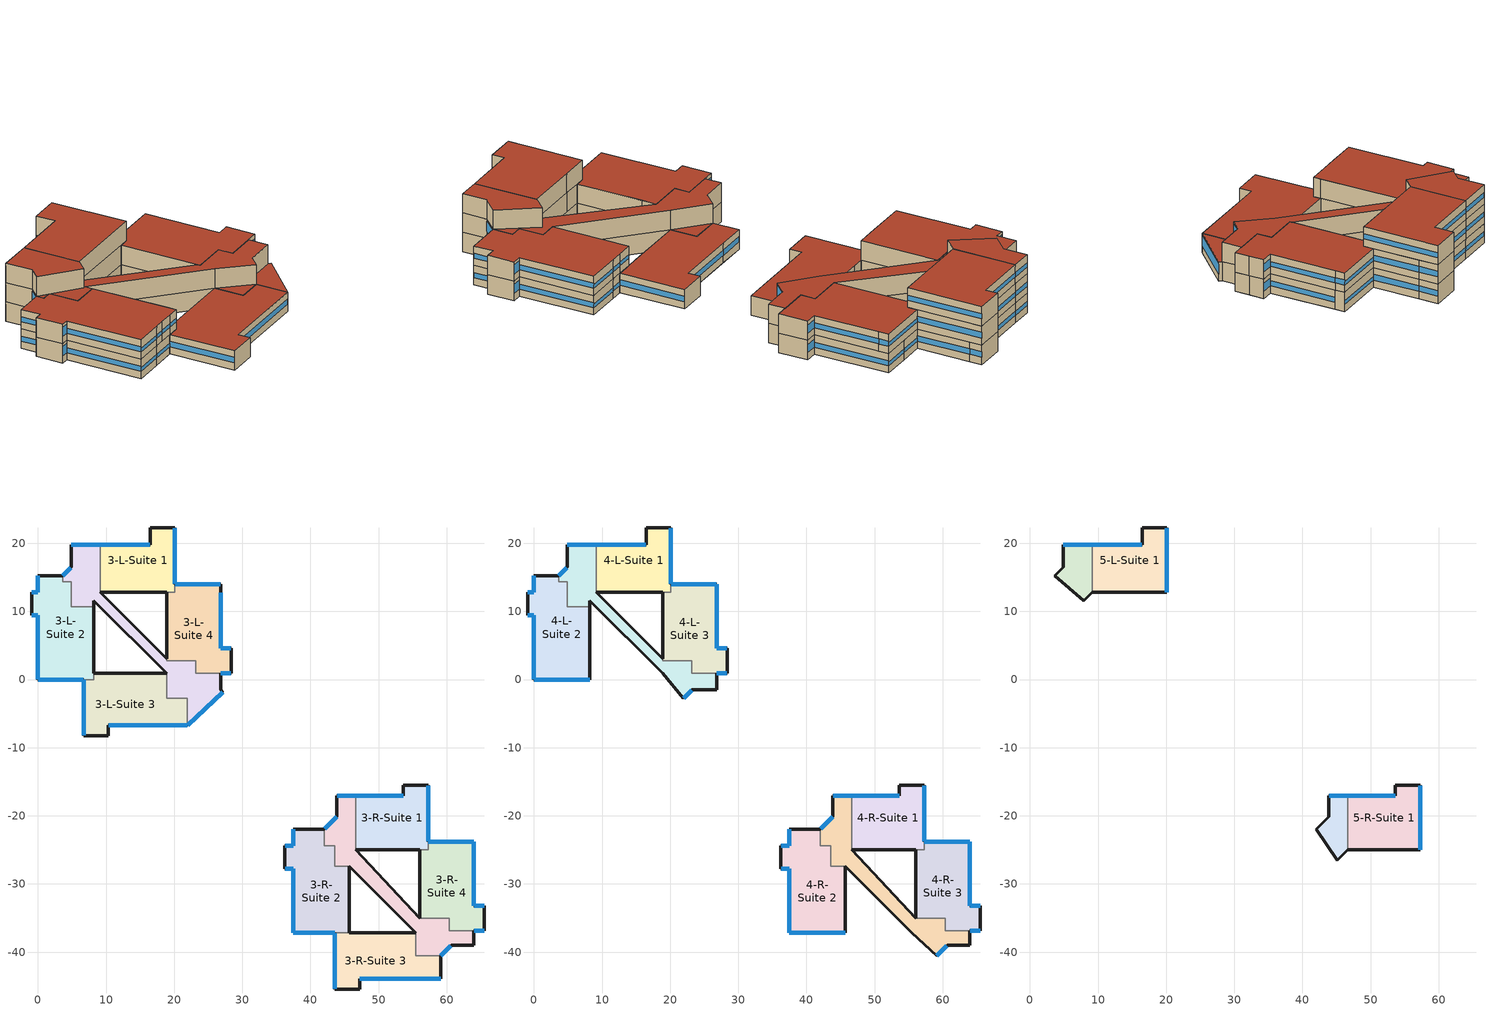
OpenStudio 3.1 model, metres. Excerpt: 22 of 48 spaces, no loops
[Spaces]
3-R-Suite 1
 floor to 2-R-Suite 1: 46.63,-24.99 46.63,-17.07 53.64,-17.07 53.64,-15.54 57.3,-15.54 57.3,-24.99 z7.32
 wall outside: 46.63,-24.99 56.08,-24.99 / 57.3,-23.77 57.3,-17.07 57.3,-15.54 53.64,-15.54 53.64,-17.07 46.63,-17.07 z7.32:9.75
 wall to 3-R-Suite 4: 56.08,-24.99 57.3,-24.99 57.3,-23.77 z7.32:9.75
 wall to 3-R-Entrance: 46.63,-17.07 46.63,-24.99 z7.32:9.75
 window: 53.62,-17.07 46.66,-17.07 z8.23:8.75; 57.3,-17.04 57.3,-15.57 z8.23:8.96; 57.3,-23.75 57.3,-17.09 z8.23:8.94
3-R-Entrance
 floor to 2-R-Entrance: 55.47,-40.54 55.47,-37.19 45.72,-27.43 43.59,-27.43 43.59,-24.38 42.06,-24.38 42.06,-21.95 43.89,-20.12 43.89,-17.07 46.63,-17.07 46.63,-24.99 56.08,-35.05 60.35,-35.05 60.35,-36.88 64.01,-36.88 64.01,-39.01 60.66,-39.01 59.13,-40.54 z7.32
 wall outside: 45.72,-27.43 55.47,-37.19 / 46.63,-17.07 43.89,-17.07 43.89,-20.12 42.06,-21.95 / 56.08,-35.05 46.63,-24.99 / 59.13,-40.54 60.66,-39.01 64.01,-39.01 64.01,-36.88 z7.32:9.75
 wall to 3-R-Suite 3: 55.47,-37.19 55.47,-40.54 59.13,-40.54 z7.32:9.75
 wall to 3-R-Suite 2: 42.06,-21.95 42.06,-24.38 43.59,-24.38 43.59,-27.43 45.72,-27.43 z7.32:9.75
 wall to 3-R-Suite 4: 64.01,-36.88 60.35,-36.88 60.35,-35.05 56.08,-35.05 z7.32:9.75
 window: 43.87,-20.13 42.08,-21.93 / 59.15,-40.52 60.64,-39.03 z8.23:9.5; 46.61,-17.07 43.92,-17.07 z8.23:8.75
 roof outside: 59.13,-40.54 55.47,-37.19 55.47,-40.54 z9.75
3-L-Entrance
 floor to 2-L-Entrance: 21.95,-6.71 21.95,-2.74 18.9,-2.74 18.9,0.91 8.23,11.58 8.23,10.67 4.88,10.67 4.88,14.33 3.66,14.33 3.66,15.24 4.88,16.46 4.88,19.81 9.14,19.81 9.14,12.8 18.9,3.05 18.9,2.74 23.16,2.74 23.16,0.91 26.82,0.91 26.82,-1.52 27.13,-1.83 z7.32
 wall outside: 9.14,19.81 4.88,19.81 4.88,16.46 3.66,15.24 / 21.95,-6.71 27.13,-1.83 26.82,-1.52 26.82,0.91 / 18.9,3.05 9.14,12.8 / 8.23,10.67 8.23,11.58 18.9,0.91 z7.32:9.75
 wall to 3-L-Suite 3: 18.9,0.91 18.9,0 18.9,-2.74 21.95,-2.74 21.95,-6.71 z7.32:9.75
 wall to 3-L-Suite 4: 26.82,0.91 23.16,0.91 23.16,2.74 18.9,2.74 18.9,3.05 z7.32:9.75
 wall to 3-L-Suite 2: 3.66,15.24 3.66,14.33 4.88,14.33 4.88,10.67 8.23,10.67 z7.32:9.75
 wall to 3-L-Suite 1: 9.14,12.8 9.14,19.81 z7.32:9.75
 window: 9.12,19.81 4.9,19.81 z8.23:8.75; 21.96,-6.69 27.11,-1.85 z8.23:9.48; 4.86,16.44 3.68,15.26 z8.23:9.51
 roof outside: 21.95,-2.74 18.9,0.91 18.9,-2.74 z9.75; 21.95,-6.71 27.13,-1.83 26.82,-1.52 23.16,-1.52 21.95,-2.74 z9.75
3-L-Suite 1
 floor to 2-L-Suite 1: 9.14,12.8 9.14,19.81 16.46,19.81 16.46,22.25 20.12,22.25 20.12,12.8 z7.32
 wall outside: 9.14,12.8 18.9,12.8 / 20.12,14.02 20.12,19.81 20.12,22.25 16.46,22.25 16.46,19.81 9.14,19.81 z7.32:9.75
 wall to 3-L-Suite 4: 18.9,12.8 20.12,12.8 20.12,14.02 z7.32:9.75
 window: 16.43,19.81 9.17,19.81 z8.23:8.75; 20.12,14.05 20.12,19.79 z8.23:8.94; 20.12,19.84 20.12,22.23 z8.23:8.95
3-L-Suite 2
 floor to 2-L-Suite 2: 0,0 0,9.45 -0.91,9.45 -0.91,12.8 0,12.8 0,15.24 3.66,15.24 3.66,14.33 4.88,14.33 4.88,10.67 8.23,10.67 8.23,0 z7.32
 wall outside: 8.23,0.91 8.23,10.67 / 3.66,15.24 0,15.24 0,12.8 -0.91,12.8 -0.91,9.45 0,9.45 0,0 3.66,0 6.71,0 z7.32:9.75
 wall to 3-L-Suite 3: 6.71,0 8.23,0 8.23,0.91 z7.32:9.75
 window: 0,9.42 0,0.03 z8.23:8.86; 3.68,0 6.68,0 z8.23:8.68; 0.03,0 3.63,0 z8.23:8.67; -0.89,9.45 -0.03,9.45 / -0.03,12.8 -0.89,12.8 z8.23:9.39; 0,15.21 0,12.83 z8.23:8.85
3-L-Suite 3
 floor to 2-L-Suite 3: 6.71,-8.23 6.71,0 8.23,0 8.23,0.91 18.9,0.91 18.9,-2.74 21.95,-2.74 21.95,-6.71 10.36,-6.71 10.36,-8.23 z7.32
 wall outside: 6.71,0 6.71,-8.23 10.36,-8.23 10.36,-6.71 21.95,-6.71 / 18.9,0.91 8.23,0.91 z7.32:9.75
 window: 6.71,-0.03 6.71,-8.2 z8.23:8.94; 10.39,-6.71 21.92,-6.71 z8.23:8.87
 roof outside: 8.23,0.91 8.23,0 6.71,0 6.71,-8.23 10.36,-8.23 10.36,-6.71 21.95,-6.71 21.95,-2.74 18.9,-2.74 18.9,0.91 z9.75
3-L-Suite 4
 floor to 2-L-Suite 4: 23.16,0.91 23.16,2.74 18.9,2.74 18.9,12.8 20.12,12.8 20.12,14.02 26.82,14.02 26.82,4.57 28.35,4.57 28.35,0.91 z7.32
 wall outside: 18.9,12.8 18.9,3.05 / 26.82,0.91 28.35,0.91 28.35,2.74 28.35,4.57 26.82,4.57 26.82,12.8 26.82,14.02 20.12,14.02 z7.32:9.75
 window: 26.8,14.02 20.14,14.02 z8.23:8.67; 26.82,4.6 26.82,12.78 z8.23:8.86; 26.85,0.91 28.32,0.91 / 28.32,4.57 26.85,4.57 z8.23:9.21
3-R-Suite 2
 floor to 2-R-Suite 2: 37.49,-37.19 37.49,-27.74 36.27,-27.74 36.27,-24.38 37.49,-24.38 37.49,-21.95 42.06,-21.95 42.06,-24.38 43.59,-24.38 43.59,-27.43 45.72,-27.43 45.72,-37.19 z7.32
 wall outside: 42.06,-21.95 37.49,-21.95 37.49,-24.38 36.27,-24.38 36.27,-27.74 37.49,-27.74 37.49,-37.19 42.06,-37.19 43.59,-37.19 / 45.72,-37.19 45.72,-27.43 z7.32:9.75
 wall to 3-R-Suite 3: 43.59,-37.19 45.72,-37.19 z7.32:9.75
 window: 37.47,-24.38 36.3,-24.38 / 36.3,-27.74 37.47,-27.74 z8.23:9.37; 37.49,-27.76 37.49,-37.16 z8.23:8.86; 37.49,-21.97 37.49,-24.36 z8.23:8.85; 42.09,-37.19 43.56,-37.19 z8.23:8.68; 37.52,-37.19 42.04,-37.19 z8.23:8.67
3-R-Suite 3
 floor to 2-R-Suite 3: 43.59,-45.42 43.59,-37.19 55.47,-37.19 55.47,-40.54 59.13,-40.54 59.13,-43.89 47.24,-43.89 47.24,-45.42 z7.32
 wall outside: 43.59,-37.19 43.59,-45.42 47.24,-45.42 47.24,-43.89 55.47,-43.89 59.13,-43.89 59.13,-40.54 / 55.47,-37.19 47.24,-37.19 45.72,-37.19 z7.32:9.75
 window: 55.5,-43.89 59.11,-43.89 / 47.27,-43.89 55.45,-43.89 z8.23:8.87; 43.59,-37.21 43.59,-45.39 z8.23:8.94
 roof outside: 43.59,-37.19 43.59,-45.42 47.24,-45.42 47.24,-43.89 59.13,-43.89 59.13,-40.54 55.47,-40.54 55.47,-37.19 z9.75
3-R-Suite 4
 floor to 2-R-Suite 4: 60.35,-36.88 60.35,-35.05 56.08,-35.05 56.08,-24.99 57.3,-24.99 57.3,-23.77 64.01,-23.77 64.01,-33.22 65.53,-33.22 65.53,-36.88 z7.32
 wall outside: 64.01,-36.88 65.53,-36.88 65.53,-33.22 64.01,-33.22 64.01,-23.77 60.35,-23.77 57.3,-23.77 / 56.08,-24.99 56.08,-35.05 z7.32:9.75
 window: 65.51,-33.22 64.03,-33.22 / 64.03,-36.88 65.51,-36.88 z8.23:9.21; 64.01,-33.2 64.01,-23.8 z8.23:8.85; 60.33,-23.77 57.33,-23.77 z8.23:8.68; 63.98,-23.77 60.38,-23.77 z8.23:8.67
4-L-Suite 2
 floor to 3-L-Suite 2: 0,0 0,9.45 -0.91,9.45 -0.91,12.8 0,12.8 0,15.24 3.66,15.24 3.66,14.33 4.88,14.33 4.88,10.67 8.23,10.67 8.23,0 z9.75
 wall outside: 3.66,15.24 0,15.24 0,12.8 -0.91,12.8 -0.91,9.45 0,9.45 0,0 3.66,0 4.88,0 6.71,0 8.23,0 8.23,0.91 8.23,10.67 z9.75:12.19
 wall to 4-L-Entrance: 8.23,10.67 4.88,10.67 4.88,14.33 3.66,14.33 3.66,15.24 z9.75:12.19
 window: 0,9.42 0,0.03 z10.67:11.3; -0.89,9.45 -0.03,9.45 / -0.03,12.8 -0.89,12.8 z10.67:11.83; 3.68,0 4.85,0 z10.67:11.13; 0,15.21 0,12.83 z10.67:11.29; 4.9,0 6.68,0 / 6.73,0 8.2,0 z10.67:11.12; 0.03,0 3.63,0 z10.67:11.11
 roof outside: 8.23,0 8.23,10.67 4.88,10.67 4.88,14.19 4.72,14.33 3.66,14.33 3.66,15.24 0,15.24 0,12.8 -0.91,12.8 -0.91,9.45 0,9.45 0,0 z12.19
4-R-Suite 2
 floor to 3-R-Suite 2: 37.49,-37.19 37.49,-27.74 36.27,-27.74 36.27,-24.38 37.49,-24.38 37.49,-21.95 42.06,-21.95 42.06,-24.38 43.59,-24.38 43.59,-27.43 45.72,-27.43 45.72,-37.19 z9.75
 wall outside: 42.06,-21.95 37.49,-21.95 37.49,-24.38 36.27,-24.38 36.27,-27.74 37.49,-27.74 37.49,-37.19 42.06,-37.19 43.59,-37.19 45.72,-37.19 45.72,-27.43 z9.75:12.19
 wall to 4-R-Entrance: 45.72,-27.43 43.59,-27.43 43.59,-24.38 42.06,-24.38 42.06,-21.95 z9.75:12.19
 window: 42.09,-37.19 43.56,-37.19 / 43.61,-37.19 45.69,-37.19 z10.67:11.12; 37.49,-27.76 37.49,-37.16 z10.67:11.3; 36.3,-27.74 37.47,-27.74 / 37.47,-24.38 36.3,-24.38 z10.67:11.81; 37.52,-37.19 42.04,-37.19 z10.67:11.11; 37.49,-21.97 37.49,-24.36 z10.67:11.29
 roof outside: 37.49,-21.95 37.49,-24.38 36.27,-24.38 36.27,-27.74 37.49,-27.74 37.49,-37.19 45.72,-37.19 45.72,-27.43 43.59,-27.43 43.59,-24.38 42.06,-24.38 42.06,-21.95 z12.19
4-R-Suite 1
 floor to 3-R-Suite 1: 46.63,-24.99 46.63,-17.07 53.64,-17.07 53.64,-15.54 57.3,-15.54 57.3,-24.99 z9.75
 wall outside: 46.63,-24.99 53.64,-24.99 56.08,-24.99 / 57.3,-23.77 57.3,-15.54 53.64,-15.54 53.64,-17.07 46.63,-17.07 z9.75:12.19
 wall to 4-R-Entrance: 46.63,-17.07 46.63,-24.99 z9.75:12.19
 wall to 4-R-Suite 3: 56.08,-24.99 57.3,-24.99 57.3,-23.77 z9.75:12.19
 window: 57.3,-23.75 57.3,-15.57 z10.67:11.38; 53.62,-17.07 46.66,-17.07 z10.67:11.18
4-L-Suite 1
 floor to 3-L-Suite 1: 9.14,12.8 9.14,19.81 16.46,19.81 16.46,22.25 20.12,22.25 20.12,12.8 z9.75
 wall outside: 20.12,14.02 20.12,19.81 20.12,22.25 16.46,22.25 16.46,19.81 9.14,19.81 / 9.14,12.8 18.9,12.8 z9.75:12.19
 wall to 4-L-Suite 3: 18.9,12.8 20.12,12.8 20.12,14.02 z9.75:12.19
 wall to 4-L-Entrance: 9.14,19.81 9.14,12.8 z9.75:12.19
 window: 20.12,14.05 20.12,19.79 z10.67:11.38; 20.12,19.84 20.12,22.23 z10.67:11.39; 16.43,19.81 9.17,19.81 z10.67:11.18
4-L-Entrance
 floor to 3-L-Entrance: 9.14,19.81 9.14,12.8 18.9,3.05 18.9,2.74 23.16,2.74 23.16,0.91 26.82,0.91 26.82,-1.52 23.16,-1.52 21.95,-2.74 18.9,0.91 8.23,11.58 8.23,10.67 4.88,10.67 4.88,14.33 3.66,14.33 3.66,15.24 4.88,16.46 4.88,19.81 z9.75
 wall outside: 9.14,19.81 4.88,19.81 4.88,16.46 3.66,15.24 / 18.9,3.05 9.14,12.8 / 8.23,10.67 8.23,11.58 18.9,0.91 21.95,-2.74 23.16,-1.52 26.82,-1.52 26.82,0.91 z9.75:12.19
 wall to 4-L-Suite 3: 26.82,0.91 23.16,0.91 23.16,2.74 18.9,2.74 18.9,3.05 z9.75:12.19
 window: 9.12,19.81 4.9,19.81 z10.67:11.19; 21.96,-2.73 23.15,-1.54 / 4.86,16.44 3.68,15.26 z10.67:11.95
 roof outside: 21.95,-2.74 23.16,-1.52 26.82,-1.52 26.82,0.91 23.16,0.91 23.16,2.74 18.9,2.74 18.9,3.05 9.14,12.8 7.92,11.58 4.88,14.19 4.88,10.67 8.23,10.67 8.23,11.58 18.9,0.91 z12.19; 4.72,14.33 3.66,15.24 3.66,14.33 z12.19
4-L-Suite 3
 floor to 3-L-Suite 4: 23.16,0.91 23.16,2.74 18.9,2.74 18.9,12.8 20.12,12.8 20.12,14.02 26.82,14.02 26.82,4.57 28.35,4.57 28.35,0.91 z9.75
 wall outside: 26.82,0.91 28.35,0.91 28.35,2.74 28.35,4.57 26.82,4.57 26.82,12.8 26.82,14.02 20.12,14.02 / 18.9,12.8 18.9,3.05 z9.75:12.19
 window: 26.82,4.6 26.82,12.78 z10.67:11.29; 26.85,0.91 28.32,0.91 / 28.32,4.57 26.85,4.57 z10.67:11.65; 26.82,12.83 26.82,14 z10.67:11.32; 26.8,14.02 20.14,14.02 z10.67:11.11
 roof outside: 20.12,14.02 20.12,12.8 18.9,12.8 18.9,2.74 23.16,2.74 23.16,0.91 28.35,0.91 28.35,4.57 26.82,4.57 26.82,14.02 z12.19
4-R-Entrance
 floor to 3-R-Entrance: 46.63,-17.07 46.63,-24.99 56.08,-35.05 60.35,-35.05 60.35,-36.88 64.01,-36.88 64.01,-39.01 60.66,-39.01 59.13,-40.54 55.47,-37.19 45.72,-27.43 43.59,-27.43 43.59,-24.38 42.06,-24.38 42.06,-21.95 43.89,-20.12 43.89,-17.07 z9.75
 wall outside: 56.08,-35.05 46.63,-24.99 / 46.63,-17.07 43.89,-17.07 43.89,-20.12 42.06,-21.95 / 45.72,-27.43 55.47,-37.19 59.13,-40.54 60.66,-39.01 64.01,-39.01 64.01,-36.88 z9.75:12.19
 wall to 4-R-Suite 3: 64.01,-36.88 60.35,-36.88 60.35,-35.05 56.08,-35.05 z9.75:12.19
 window: 43.87,-20.13 42.08,-21.93 / 59.15,-40.52 60.64,-39.03 z10.67:11.94; 46.61,-17.07 43.92,-17.07 z10.67:11.19
 roof outside: 59.13,-40.54 60.66,-39.01 64.01,-39.01 64.01,-36.88 60.35,-36.88 60.35,-35.05 56.08,-35.05 46.63,-24.99 45.11,-26.52 42.06,-21.95 42.06,-24.38 43.59,-24.38 43.59,-27.43 45.72,-27.43 55.47,-37.19 z12.19
4-R-Suite 3
 floor to 3-R-Suite 4: 60.35,-36.88 60.35,-35.05 56.08,-35.05 56.08,-24.99 57.3,-24.99 57.3,-23.77 64.01,-23.77 64.01,-33.22 65.53,-33.22 65.53,-36.88 z9.75
 wall outside: 64.01,-36.88 65.53,-36.88 65.53,-33.22 64.01,-33.22 64.01,-24.99 64.01,-23.77 57.3,-23.77 / 56.08,-24.99 56.08,-33.22 56.08,-35.05 z9.75:12.19
 window: 64.01,-24.97 64.01,-23.8 z10.67:11.32; 64.03,-36.88 65.51,-36.88 / 65.51,-33.22 64.03,-33.22 z10.67:11.65; 63.98,-23.77 57.33,-23.77 z10.67:11.11; 64.01,-33.2 64.01,-25.02 z10.67:11.29
 roof outside: 57.3,-23.77 57.3,-24.99 56.08,-24.99 56.08,-35.05 60.35,-35.05 60.35,-36.88 65.53,-36.88 65.53,-33.22 64.01,-33.22 64.01,-23.77 z12.19
5-L-Suite 1
 floor to 4-L-Suite 1: 9.14,12.8 9.14,19.81 16.46,19.81 16.46,22.25 20.12,22.25 20.12,12.8 z12.19
 wall outside: 9.14,12.8 20.12,12.8 20.12,22.25 16.46,22.25 16.46,19.81 9.14,19.81 z12.19:14.63
 wall to 5-L-Entrance: 9.14,19.81 9.14,12.8 z12.19:14.63
 window: 20.12,12.83 20.12,22.23 z13.11:13.73; 16.43,19.81 9.17,19.81 z13.11:13.62
 roof outside: 20.12,12.8 20.12,22.25 16.46,22.25 16.46,19.81 9.14,19.81 9.14,12.8 z14.63
5-L-Entrance
 floor to 4-L-Entrance: 9.14,19.81 9.14,12.8 7.92,11.58 4.88,14.19 4.88,14.33 4.72,14.33 3.66,15.24 4.88,16.46 4.88,19.81 z12.19
 floor to 4-L-Suite 2: 4.88,14.33 4.88,14.19 4.72,14.33 z12.19
 wall outside: 9.14,19.81 4.88,19.81 4.88,16.46 3.66,15.24 7.92,11.58 9.14,12.8 z12.19:14.63
 window: 9.12,19.81 4.9,19.81 z13.11:13.62
 roof outside: 7.92,11.58 9.14,12.8 9.14,19.81 4.88,19.81 4.88,16.46 3.66,15.24 z14.63
5-R-Entrance
 floor to 4-R-Entrance: 46.63,-17.07 46.63,-24.99 45.11,-26.52 42.06,-21.95 43.89,-20.12 43.89,-17.07 z12.19
 wall outside: 46.63,-17.07 43.89,-17.07 43.89,-20.12 42.06,-21.95 45.11,-26.52 46.63,-24.99 z12.19:14.63
 wall to 5-R-Suite 1: 46.63,-24.99 46.63,-17.07 z12.19:14.63
 window: 46.61,-17.07 43.92,-17.07 z13.11:13.63
 roof outside: 45.11,-26.52 46.63,-24.99 46.63,-17.07 43.89,-17.07 43.89,-20.12 42.06,-21.95 z14.63
5-R-Suite 1
 floor to 4-R-Suite 1: 46.63,-24.99 46.63,-17.07 53.64,-17.07 53.64,-15.54 57.3,-15.54 57.3,-24.99 z12.19
 wall outside: 46.63,-24.99 53.64,-24.99 57.3,-24.99 57.3,-15.54 53.64,-15.54 53.64,-17.07 46.63,-17.07 z12.19:14.63
 window: 57.3,-24.97 57.3,-15.57 z13.11:13.73; 53.62,-17.07 46.66,-17.07 z13.11:13.62
 roof outside: 53.64,-15.54 53.64,-17.07 46.63,-17.07 46.63,-24.99 57.3,-24.99 57.3,-15.54 z14.63
[Site]
BROOMFIELD-JEFFCO: Latitude {deg}=39.91; Longitude {deg}=-105.12; Time Zone {hr}=-7; Elevation {m}=1728
[ClimateZones]
Climate Zone Value 1=5B; Climate Zone Institution Name 2=CEC; Climate Zone Document Name 2=California Climate Zone Descriptions; Climate Zone Document Year 2=1995; Climate Zone Value 2=1
[Building]
Building 1: Default Construction Set=189.1-2009 - CZ5 - Office
[SizingPeriod:DesignDay] Barometric Pressure {Pa}=81198; Sky Clearness=0; Rain Indicator=0; Snow Indicator=0; Day of Month=21; Daylight Saving Time Indicator=0; Dry-Bulb Temperature Range Modifier Type=DefaultMultipliers
Name | Maximum Dry-Bulb Temperature {C} | Daily Dry-Bulb Temperature Range {deltaC} | Humidity Indicating Conditions at Maximum Dry-Bulb | Wind Speed {m/s} | Wind Direction {deg} | Month | Day Type | Humidity Indicating Type | Solar Model Indicator | ASHRAE Taub | ASHRAE Taud
Denver Centennial  Golden   N Ann Htg 99.6% Condns DB | -18.8 | 0 | -18.8 | 3 | 340 | 12 | WinterDesignDay | Wetbulb | ASHRAEClearSky
Denver Centennial  Golden   N Ann Clg .4% Condns DB=>MWB | 33 | 15.2 | 15.7 | 4.9 | 0 | 7 | SummerDesignDay | Wetbulb | ASHRAETau | 0.424 | 2.025
Denver Centennial  Golden   N Ann Clg .4% Condns DP=>MDB | 20.2 | 15.2 | 16.1 | 4.9 | 0 | 7 | SummerDesignDay | Dewpoint | ASHRAETau | 0.424 | 2.025
[DefaultConstructionSet]
Name | Default Exterior Surface Constructions | Default Interior Surface Constructions | Default Ground Contact Surface Constructions | Default Exterior SubSurface Constructions | Default Interior SubSurface Constructions | Interior Partition Construction
189.1-2009 - CZ5 - Office | Default Surface Constructions 13 | Default Surface Constructions 14 | Default Surface Constructions 15 | Default Sub Surface Constructions 9 | Default Sub Surface Constructions 10 | Interior Partition
Weaver Towers - 1 | Default Surface Constructions 4 | Default Surface Constructions 5 | Default Surface Constructions 6 | Default Sub Surface Constructions 3 | Default Sub Surface Constructions 4 | Weaver Towers - Interior Wall - 1
[DefaultSurfaceConstructions]
Name | Floor Construction | Wall Construction | Roof Ceiling Construction
Default Surface Constructions 13 | ExtSlabCarpet 4in ClimateZone 1-8 | ASHRAE 189.1-2009 ExtWall Mass ClimateZone 5 | ASHRAE 189.1-2009 ExtRoof IEAD ClimateZone 2-5
Default Surface Constructions 14 | Interior Floor | Interior Wall | Interior Ceiling
Default Surface Constructions 15 | ExtSlabCarpet 4in ClimateZone 1-8 | ExtSlabCarpet 4in ClimateZone 1-8 | ExtSlabCarpet 4in ClimateZone 1-8
Default Surface Constructions 4 | ExtSlabCarpet 4in ClimateZone 1-8 1 | Weaver Towers - Brick Exterior Wall 1 | Weaver Towers - Roof - 1
Default Surface Constructions 5 | Interior Floor 1 | Weaver Towers - Interior Wall - 1 | Interior Ceiling 1
Default Surface Constructions 6 | ExtSlabCarpet 4in ClimateZone 1-8 3 | ExtSlabCarpet 4in ClimateZone 1-8 2 | ExtSlabCarpet 4in ClimateZone 1-8 4
[DefaultSubSurfaceConstructions]
Name | Fixed Window Construction | Operable Window Construction | Door Construction | Tubular Daylight Dome Construction | Tubular Daylight Diffuser Construction
Default Sub Surface Constructions 9 | ASHRAE 189.1-2009 ExtWindow ClimateZone 4-5 | ASHRAE 189.1-2009 ExtWindow ClimateZone 4-5 | Exterior Door | Interior Window | Interior Window
Default Sub Surface Constructions 10 | Interior Window | Interior Window | Interior Door
Default Sub Surface Constructions 3 | 189.1-2009 Nonres 5B Window Metal framing curtainwall-storefront | 189.1-2009 Nonres 5B Window Metal framing curtainwall-storefront | 189.1-2009 Nonres 5B Window Metal framing curtainwall-storefront
Default Sub Surface Constructions 4
[Construction]
Interior Partition; Interior Door: G05 25mm wood
ExtSlabCarpet 4in ClimateZone 1-8; ExtSlabCarpet 4in ClimateZone 1-8 1; ExtSlabCarpet 4in ClimateZone 1-8 2; ExtSlabCarpet 4in ClimateZone 1-8 3; ExtSlabCarpet 4in ClimateZone 1-8 4: MAT-CC05 4 HW CONCRETE, CP02 CARPET PAD
ASHRAE 189.1-2009 ExtWall Mass ClimateZone 5: 1IN Stucco, 8IN Concrete HW, Wall Insulation [40], 1/2IN Gypsum
ASHRAE 189.1-2009 ExtRoof IEAD ClimateZone 2-5: Roof Membrane, Roof Insulation [21], Metal Decking
Interior Floor; Interior Floor 1: F16 Acoustic tile, F05 Ceiling air space resistance, M11 100mm lightweight concrete
Interior Wall: G01a 19mm gypsum board, F04 Wall air space resistance, G01a 19mm gypsum board
Interior Ceiling; Interior Ceiling 1: M11 100mm lightweight concrete, F05 Ceiling air space resistance, F16 Acoustic tile
ASHRAE 189.1-2009 ExtWindow ClimateZone 4-5: Theoretical Glass [207]
Exterior Door: F08 Metal surface, I01 25mm insulation board
Interior Window: Clear 3mm
Weaver Towers - Brick Exterior Wall 1: Brick - Fired Clay - 4 in. - 100 lb/ft3, F04 Wall air space resistance 1, Wall Insulation [40] 1, Fiberboard Sheathing - 1/2 in., Wood-Framed - 6 in. Studs - 16 in. OC - R-19 Cavity Insulation 1, G01a 19mm gypsum board 1
189.1-2009 Nonres 5B Window Metal framing curtainwall-storefront: Theoretical Glass [210]
Weaver Towers - Interior Wall - 1: G01a 19mm gypsum board 2, Mineral Fiber Batt Insulation - 3 1/2 in., G01a 19mm gypsum board 3
Weaver Towers - Roof - 1: Vegetable Fiber Board  Sound Deadening Board - 1/2 in., Roof Insulation [18] 1, Metal Surface - 1/16 in.
[Material]
Name | Roughness | Thickness {m} | Conductivity {W/m-K} | Density {kg/m3} | Specific Heat {J/kg-K} | Thermal Absorptance | Solar Absorptance | Visible Absorptance
G05 25mm wood | MediumSmooth | 0.0254 | 0.15 | 608 | 1630 | 0.9 | 0.5 | 0.5
MAT-CC05 4 HW CONCRETE | Rough | 0.1016 | 1.311 | 2240 | 836.8 | 0.9 | 0.85 | 0.85
1IN Stucco | Smooth | 0.0253 | 0.6918 | 1858 | 837 | 0.9 | 0.92 | 0.92
8IN Concrete HW | MediumRough | 0.2033 | 1.7296 | 2243 | 837 | 0.9 | 0.65 | 0.65
Wall Insulation [40]; Wall Insulation [40] 1 | MediumRough | 0.0794 | 0.0432 | 91 | 837 | 0.9 | 0.5 | 0.5
1/2IN Gypsum | Smooth | 0.0127 | 0.16 | 784.9 | 830 | 0.9 | 0.4 | 0.4
Roof Membrane | VeryRough | 0.0095 | 0.16 | 1121.29 | 1460 | 0.9 | 0.7 | 0.7
Roof Insulation [21] | MediumRough | 0.2105 | 0.049 | 265 | 836.8 | 0.9 | 0.7 | 0.7
Metal Decking | MediumSmooth | 0.0015 | 45.006 | 7680 | 418.4 | 0.9 | 0.6 | 0.6
F16 Acoustic tile | MediumSmooth | 0.0191 | 0.06 | 368 | 590 | 0.9 | 0.3 | 0.3
M11 100mm lightweight concrete | MediumRough | 0.1016 | 0.53 | 1280 | 840 | 0.9 | 0.5 | 0.5
G01a 19mm gypsum board; G01a 19mm gypsum board 1; G01a 19mm gypsum board 2; G01a 19mm gypsum board 3 | MediumSmooth | 0.019 | 0.16 | 800 | 1090 | 0.9 | 0.4 | 0.4
F08 Metal surface | Smooth | 0.0008 | 45.28 | 7824 | 500 | 0.9 | 0.7 | 0.7
I01 25mm insulation board | MediumRough | 0.0254 | 0.03 | 43 | 1210 | 0.9 | 0.6 | 0.6
Brick - Fired Clay - 4 in. - 100 lb/ft3 | MediumRough | 0.1016 | 0.675 | 1601.85 | 790
Fiberboard Sheathing - 1/2 in. | Smooth | 0.0127 | 0.07 | 400 | 1300
Wood-Framed - 6 in. Studs - 16 in. OC - R-19 Cavity Insulation 1 | Smooth | 0.1397 | 0.0616101 | 126.145 | 1556.29
Mineral Fiber Batt Insulation - 3 1/2 in. | VeryRough | 0.0889 | 0.05 | 19 | 960
Vegetable Fiber Board  Sound Deadening Board - 1/2 in. | Smooth | 0.0127 | 0.063 | 240 | 1260
Roof Insulation [18] 1 | MediumRough | 0.1693 | 0.049 | 265 | 836.8 | 0.9 | 0.7 | 0.7
Metal Surface - 1/16 in. | Smooth | 0.0015875 | 45.28 | 7824 | 500
[Material:NoMass]
CP02 CARPET PAD: Roughness=Smooth; Thermal Resistance {m2-K/W}=0.1; Thermal Absorptance=0.9; Solar Absorptance=0.8; Visible Absorptance=0.8
[Material:AirGap]
Name | Thermal Resistance {m2-K/W}
F05 Ceiling air space resistance | 0.18
F04 Wall air space resistance; F04 Wall air space resistance 1 | 0.15
[WindowMaterial:Glazing] Optical Data Type=SpectralAverage; Thickness {m}=0.003; Infrared Transmittance at Normal Incidence=0
Name | Solar Transmittance at Normal Incidence | Front Side Solar Reflectance at Normal Incidence | Back Side Solar Reflectance at Normal Incidence | Visible Transmittance at Normal Incidence | Front Side Visible Reflectance at Normal Incidence | Back Side Visible Reflectance at Normal Incidence | Front Side Infrared Hemispherical Emissivity | Back Side Infrared Hemispherical Emissivity | Conductivity {W/m-K} | Dirt Correction Factor for Solar and Visible Transmittance | Solar Diffusing
Theoretical Glass [207] | 0.3311 | 0.6189 | 0 | 0.44 | 0.51 | 0 | 0.9 | 0.9 | 0.0133 | 1 | No
Clear 3mm | 0.837 | 0.075 | 0 | 0.898 | 0.081 | 0 | 0.84 | 0.84 | 0.9 | 1 | No
Theoretical Glass [210] | 0.329763 | 0.620237 | 0.620237 | 0.439975 | 0.510025 | 0.510025 | 0.9 | 0.9 | 0.00893994
[BuildingStory] Nominal Floor to Floor Height {m}=2.4384; Nominal Floor to Ceiling Height {m}=2.4384
Name | Nominal Z Coordinate {m}
3rd Floor | 7.3152
4th Floor | 9.7536
5th Floor | 12.192
[Space] Default Construction Set=Weaver Towers - 1
Name | Space Type | Building Story | Thermal Zone
3-R-Suite 3 | 9 Person Suite | 3rd Floor | 3-R-3
3-L-Suite 1 | 8 Person Suite | 3rd Floor | 3-L-1
3-R-Entrance | Entrances | 3rd Floor | 3-R-1
3-L-Suite 2 | 9 Person Suite | 3rd Floor | 3-L-3
3-L-Suite 3 | 9 Person Suite | 3rd Floor | 3-L-4
3-R-Suite 2 | 9 Person Suite | 3rd Floor | 3-R-2
3-L-Suite 4 | 8 Person Suite | 3rd Floor | 3-L-5
3-L-Entrance | Entrances | 3rd Floor | 3-L-2
3-R-Suite 1 | 8 Person Suite | 3rd Floor | 3-R-5
3-R-Suite 4 | 8 Person Suite | 3rd Floor | 3-R-4
4-R-Entrance | Entrances | 4th Floor | 4-R-2
4-L-Suite 1 | 8 Person Suite | 4th Floor | 4-L-1
4-L-Suite 2 | 9 Person Suite | 4th Floor | 4-L-2
4-L-Suite 3 | 8 Person Suite | 4th Floor | 4-L-3
4-L-Entrance | Entrances | 4th Floor | 4-L-4
4-R-Suite 1 | 8 Person Suite | 4th Floor | 4-R-4
4-R-Suite 2 | 9 Person Suite | 4th Floor | 4-R-1
4-R-Suite 3 | 8 Person Suite | 4th Floor | 4-R-3
5-R-Entrance | Entrances | 5th Floor | 5-R-1
5-R-Suite 1 | 8 Person Suite | 5th Floor | 5-R-2
5-L-Suite 1 | 8 Person Suite | 5th Floor | 5-L-2
5-L-Entrance | Entrances | 5th Floor | 5-L-1
[ThermalZone] Multiplier=1; Use Ideal Air Loads=No
Name | Thermostat
3-L-4 | Thermostat Setpoint Dual Setpoint 22
3-L-3 | Thermostat Setpoint Dual Setpoint 23
3-R-4 | Thermostat Setpoint Dual Setpoint 24
3-L-2 | Thermostat Setpoint Dual Setpoint 29
3-L-1 | Thermostat Setpoint Dual Setpoint 26
3-L-5 | Thermostat Setpoint Dual Setpoint 32
3-R-1 | Thermostat Setpoint Dual Setpoint 27
3-R-5 | Thermostat Setpoint Dual Setpoint 28
3-R-2 | Thermostat Setpoint Dual Setpoint 30
3-R-3 | Thermostat Setpoint Dual Setpoint 42
4-L-2 | Thermostat Setpoint Dual Setpoint 35
4-L-1 | Thermostat Setpoint Dual Setpoint 43
4-L-3 | Thermostat Setpoint Dual Setpoint 38
4-R-1 | Thermostat Setpoint Dual Setpoint 40
4-L-4 | Thermostat Setpoint Dual Setpoint 41
4-R-4 | Thermostat Setpoint Dual Setpoint 39
4-R-3 | Thermostat Setpoint Dual Setpoint 44
4-R-2 | Thermostat Setpoint Dual Setpoint 36
5-R-2 | Thermostat Setpoint Dual Setpoint 37
5-L-1 | Thermostat Setpoint Dual Setpoint 46
5-R-1 | Thermostat Setpoint Dual Setpoint 45
5-L-2 | Thermostat Setpoint Dual Setpoint 47
[People:Definition] Number of People Calculation Method=People/Area; Fraction Radiant=0.3
Name | People per Space Floor Area {person/m2}
8 Person Suite Occupancy | 0.0960033
9 Person Suite Occupancy | 0.0991571
Entrances Occupancy | 1.07639e-05
[SpaceType] Default Construction Set=Weaver Towers - 1
Name | Default Schedule Set | Design Specification Outdoor Air Object
8 Person Suite | Suite Schedule Set | 189.1-2009 - Office - WholeBuilding - Sm Office - CZ1-3 Ventilation
9 Person Suite | Suite Schedule Set | 189.1-2009 - Office - WholeBuilding - Sm Office - CZ1-3 Ventilation 1
Entrances | Entrances/Stairs Schedule Set | 189.1-2009 - Office - Corridor - CZ1-3 Ventilation
[DesignSpecification:OutdoorAir] Outdoor Air Method=Sum
Name | Outdoor Air Flow per Person {m3/s-person} | Outdoor Air Flow per Floor Area {m3/s-m2}
189.1-2009 - Office - WholeBuilding - Sm Office - CZ1-3 Ventilation; 189.1-2009 - Office - WholeBuilding - Sm Office - CZ1-3 Ventilation 1 | 0.00943895
189.1-2009 - Office - Corridor - CZ1-3 Ventilation |  | 0.000254
[People] Multiplier=1
Name | People Definition | Space or SpaceType
People 1 | 8 Person Suite Occupancy | 8 Person Suite
People 2 | 9 Person Suite Occupancy | 9 Person Suite
People 3 | Entrances Occupancy | Entrances
[Lights] Fraction Replaceable=1
Name | Lights Definition | Space or SpaceType
Lights 2 | Suite Lights | 8 Person Suite
Lights 3 | Suite Lights | 9 Person Suite
Lights 5 | Entrances/Stairs Lights | Entrances
[Lights:Definition] Design Level Calculation Method=Watts/Area
Name | Watts per Space Floor Area {W/m2}
Suite Lights | 8.07293
Entrances/Stairs Lights | 9.68752
[ElectricEquipment]
Name | Electric Equipment Definition | Space or SpaceType
Electric Equipment 2 | Suite Plug Loads | 8 Person Suite
Electric Equipment 3 | Suite Plug Loads | 9 Person Suite
Electric Equipment 5 | Entrances/Stairs Plug Load | Entrances
[ElectricEquipment:Definition] Design Level Calculation Method=Watts/Area
Name | Watts per Space Floor Area {W/m2}
Suite Plug Loads | 7.75002
Entrances/Stairs Plug Load | 0.0452945
[ThermostatSetpoint:DualSetpoint] Heating Setpoint Temperature Schedule=Heating Setpoint; Cooling Setpoint Temperature Schedule=Cooling Setpoint
Thermostat Setpoint Dual Setpoint 22; Thermostat Setpoint Dual Setpoint 23; Thermostat Setpoint Dual Setpoint 24; Thermostat Setpoint Dual Setpoint 26; Thermostat Setpoint Dual Setpoint 27; Thermostat Setpoint Dual Setpoint 28; Thermostat Setpoint Dual Setpoint 29; Thermostat Setpoint Dual Setpoint 30; Thermostat Setpoint Dual Setpoint 32; Thermostat Setpoint Dual Setpoint 35; Thermostat Setpoint Dual Setpoint 36; Thermostat Setpoint Dual Setpoint 37; Thermostat Setpoint Dual Setpoint 38; Thermostat Setpoint Dual Setpoint 39; Thermostat Setpoint Dual Setpoint 40; Thermostat Setpoint Dual Setpoint 41; Thermostat Setpoint Dual Setpoint 42; Thermostat Setpoint Dual Setpoint 43; Thermostat Setpoint Dual Setpoint 44; Thermostat Setpoint Dual Setpoint 45; Thermostat Setpoint Dual Setpoint 46; Thermostat Setpoint Dual Setpoint 47
[DefaultScheduleSet] People Activity Level Schedule=Z - Suite Activity; Infiltration Schedule=Z - Suite Infiltration
Name | Number of People Schedule | Lighting Schedule | Electric Equipment Schedule
Suite Schedule Set | Z - Suite Occupancy Schedule | Z - Suite Lighting Schedule | Z - Suite Plug Load Schedule
Entrances/Stairs Schedule Set | Z - Entrances Occupancy Schedule | Z - Entrances Lighting Schedule | Z - Entrances Plug Load Schedule
[SpaceInfiltration:EffectiveLeakageArea] Effective Air Leakage Area {cm2}=100; Stack Coefficient=0.1; Wind Coefficient=0.1
Name | Space or SpaceType
Space Infiltration Effective Leakage Area 2 | 5-L-Suite 1
Space Infiltration Effective Leakage Area 3 | 5-L-Entrance
Space Infiltration Effective Leakage Area 5 | 4-R-Suite 3
Space Infiltration Effective Leakage Area 6 | 5-R-Entrance
Space Infiltration Effective Leakage Area 7 | 5-R-Suite 1
Space Infiltration Effective Leakage Area 10 | 3-L-Suite 1
Space Infiltration Effective Leakage Area 12 | 3-R-Entrance
Space Infiltration Effective Leakage Area 15 | 3-L-Suite 2
Space Infiltration Effective Leakage Area 18 | 3-L-Suite 3
Space Infiltration Effective Leakage Area 19 | 3-R-Suite 2
Space Infiltration Effective Leakage Area 20 | 3-L-Entrance
Space Infiltration Effective Leakage Area 22 | 3-L-Suite 4
Space Infiltration Effective Leakage Area 24 | 3-R-Suite 1
Space Infiltration Effective Leakage Area 26 | 4-R-Entrance
Space Infiltration Effective Leakage Area 28 | 4-L-Suite 2
Space Infiltration Effective Leakage Area 29 | 4-L-Entrance
Space Infiltration Effective Leakage Area 36 | 3-R-Suite 3
Space Infiltration Effective Leakage Area 37 | 3-R-Suite 4
Space Infiltration Effective Leakage Area 38 | 4-L-Suite 3
Space Infiltration Effective Leakage Area 40 | 4-L-Suite 1
Space Infiltration Effective Leakage Area 42 | 4-R-Suite 1
Space Infiltration Effective Leakage Area 43 | 4-R-Suite 2
[SpaceInfiltration:DesignFlowRate] Design Flow Rate Calculation Method=Flow/ExteriorArea; Flow per Exterior Surface Area {m3/s-m2}=0.00030226
Name | Space or SpaceType
189.1-2009 - Office - ClosedOffice - CZ1-3 Infiltration 1 | 5-L-Suite 1
189.1-2009 - Office - ClosedOffice - CZ1-3 Infiltration 2 | 5-L-Entrance
189.1-2009 - Office - ClosedOffice - CZ1-3 Infiltration 4 | 4-R-Suite 3
189.1-2009 - Office - ClosedOffice - CZ1-3 Infiltration 5 | 5-R-Entrance
189.1-2009 - Office - ClosedOffice - CZ1-3 Infiltration 6 | 5-R-Suite 1
189.1-2009 - Office - ClosedOffice - CZ1-3 Infiltration 9 | 3-L-Suite 1
189.1-2009 - Office - ClosedOffice - CZ1-3 Infiltration 11 | 3-R-Entrance
189.1-2009 - Office - ClosedOffice - CZ1-3 Infiltration 14 | 3-L-Suite 2
189.1-2009 - Office - ClosedOffice - CZ1-3 Infiltration 17 | 3-L-Suite 3
189.1-2009 - Office - ClosedOffice - CZ1-3 Infiltration 18 | 3-R-Suite 2
189.1-2009 - Office - ClosedOffice - CZ1-3 Infiltration 19 | 3-L-Entrance
189.1-2009 - Office - ClosedOffice - CZ1-3 Infiltration 21 | 3-L-Suite 4
189.1-2009 - Office - ClosedOffice - CZ1-3 Infiltration 23 | 3-R-Suite 1
189.1-2009 - Office - ClosedOffice - CZ1-3 Infiltration 25 | 4-R-Entrance
189.1-2009 - Office - ClosedOffice - CZ1-3 Infiltration 27 | 4-L-Suite 2
189.1-2009 - Office - ClosedOffice - CZ1-3 Infiltration 28 | 4-L-Entrance
189.1-2009 - Office - ClosedOffice - CZ1-3 Infiltration 35 | 3-R-Suite 3
189.1-2009 - Office - ClosedOffice - CZ1-3 Infiltration 36 | 3-R-Suite 4
189.1-2009 - Office - ClosedOffice - CZ1-3 Infiltration 37 | 4-L-Suite 3
189.1-2009 - Office - ClosedOffice - CZ1-3 Infiltration 39 | 4-L-Suite 1
189.1-2009 - Office - ClosedOffice - CZ1-3 Infiltration 41 | 4-R-Suite 1
189.1-2009 - Office - ClosedOffice - CZ1-3 Infiltration 42 | 4-R-Suite 2
[ZoneVentilation:DesignFlowRate] Schedule=Ventilation Schedule; Design Flow Rate Calculation Method=AirChanges/Hour; Design Flow Rate {m3/s}=0; Flow Rate per Zone Floor Area {m3/s-m2}=0; Flow Rate per Person {m3/s-person}=0; Ventilation Type=Natural; Fan Pressure Rise {Pa}=0; Fan Total Efficiency=1; Constant Term Coefficient=0.606; Temperature Term Coefficient=0.03636; Velocity Term Coefficient=0.1177; Velocity Squared Term Coefficient=0; Minimum Indoor Temperature {C}=18; Maximum Indoor Temperature {C}=100; Delta Temperature {deltaC}=1; Minimum Outdoor Temperature {C}=-100; Maximum Outdoor Temperature {C}=100; Maximum Wind Speed {m/s}=40
Name | Air Changes per Hour {1/hr}
Natural Ventilation; Natural Ventilation 1; Natural Ventilation 2; Natural Ventilation 3; Natural Ventilation 4; Natural Ventilation 5; Natural Ventilation 6; Natural Ventilation 7; Natural Ventilation 8; Natural Ventilation 10; Natural Ventilation 11; Natural Ventilation 12; Natural Ventilation 13; Natural Ventilation 14; Natural Ventilation 15; Natural Ventilation 16; Natural Ventilation 17; Natural Ventilation 18; Natural Ventilation 19; Natural Ventilation 20; Natural Ventilation 21; Natural Ventilation 22; Natural Ventilation 23; Natural Ventilation 24; Natural Ventilation 25; Natural Ventilation 26; Natural Ventilation 27; Natural Ventilation 28; Natural Ventilation 29; Natural Ventilation 30; Natural Ventilation 32; Natural Ventilation 33; Natural Ventilation 34; Natural Ventilation 35; Natural Ventilation 36; Natural Ventilation 37; Natural Ventilation 38; Natural Ventilation 39; Natural Ventilation 40; Natural Ventilation 42; Natural Ventilation 43; Natural Ventilation 44; Natural Ventilation 45; Natural Ventilation 46 | 4
Natural Ventilation 9; Natural Ventilation 31; Natural Ventilation 41 | 3
[Schedule:Ruleset]
Name | Default Day Schedule
Z - Suite Occupancy Schedule | Schedule Day 1
Z - Suite Plug Load Schedule | Schedule Day 5
Z - Suite Lighting Schedule | Schedule Day 9
Z - Entrances Occupancy Schedule | Schedule Day 11
Z - Entrances Lighting Schedule | Schedule Day 13
Z - Entrances Plug Load Schedule | Schedule Day 15
Z - Suite Activity | Schedule Day 47
Z - Suite Infiltration | Schedule Day 49
Heating Setpoint | Schedule Day 63
Cooling Setpoint | Schedule Day 65
Ventilation Schedule | Schedule Day 32
[Schedule:Day]
Schedule Day 1: 7, 0, 1, 16, 0, 0.644, 20, 0, 0.843, 24, 0, 1
Schedule Day 2; Schedule Day 6; Schedule Day 10; Schedule Day 16; Schedule Day 56: 24, 0, 0
Schedule Day 3: 9, 0, 0.498642, 22, 0, 0.101391, 24, 0, 0.498642
Schedule Day 4: 9, 0, 0.493162, 21, 0, 0.101391, 24, 0, 0.493162
Schedule Day 5: 8, 0, 0.15, 12, 0, 0.5, 15, 0, 0.55, 20, 0, 0.81, 24, 0, 0.2
Schedule Day 7: 8, 0, 0.13, 17, 0, 0.47, 22, 0, 0.7, 24, 0, 0.13
Schedule Day 8: 8, 0, 0.15, 17, 0, 0.47, 22, 0, 0.7, 24, 0, 0.15
Schedule Day 9: 6, 0, 0, 8, 0, 0.84, 16, 0, 0.6, 22, 0, 0.85, 24, 0, 0.25
Schedule Day 11: 4, 0, 0, 20, 0, 0.350482, 24, 0, 0
Schedule Day 12: 6, 0, 0, 22, 0, 0.37, 24, 0, 0
Schedule Day 13: 7, 0, 0.5, 19, 0, 1, 24, 0, 0.5
Schedule Day 14: 8, 0, 0.4, 17, 0, 0.900829, 24, 0, 0.4
Schedule Day 15: 4, 0, 0.600948, 21, 0, 0.9, 24, 0, 0.600948
Schedule Day 44: 6, 0, 0.71, 8, 0, 0.294134, 16, 0, 0.1, 22, 0, 0.3, 24, 0, 0.74
Schedule Day 45: 24, 0, 0.05
Schedule Day 46: 6, 0, 0, 8, 0, 0.86, 16, 0, 0.7, 22, 0, 0.94, 24, 0, 0.32
Schedule Day 47: 24, 0, 120
Schedule Day 48: 8, 0, 0.08, 16, 0, 0.4, 20, 0, 0.5, 24, 0, 0.25
Schedule Day 49: 24, 0, 0.25
Schedule Day 50: 24, 0, 0.1
Schedule Day 57: 24, 0, 0.15
Schedule Day 63: 9, 0, 21.1111, 18, 0, 17.7778, 24, 0, 21.1111
Schedule Day 65: 9, 0, 23.8889, 18, 0, 26.6667, 24, 0, 23.8889
Schedule Day 32: 24, 0, 1
[Schedule:Rule] Apply Sunday=Yes; Apply Saturday=Yes; Date Specification Type=DateRange
Name | Schedule Ruleset | Rule Order | Day Schedule | Apply Monday | Apply Tuesday | Apply Wednesday | Apply Thursday | Apply Friday | Start Month | Start Day | End Month | End Day
Suite Occupancy Summer Break - 1 | Z - Suite Occupancy Schedule | 3 | Schedule Day 2 | Yes | Yes | Yes | Yes | Yes | 5 | 12 | 8 | 19
Suite Occupancy Winter Break-1 | Z - Suite Occupancy Schedule | 2 | Schedule Day 3 | Yes | Yes | Yes | Yes | Yes | 12 | 15 | 12 | 31
Suite Occupancy Winter Break-2 | Z - Suite Occupancy Schedule | 1 | Schedule Day 4 | Yes | Yes | Yes | Yes | Yes | 1 | 1 | 1 | 14
Suite Plug Load Summer Break - 1 | Z - Suite Plug Load Schedule | 4 | Schedule Day 6 | Yes | Yes | Yes | Yes | Yes | 5 | 20 | 8 | 5
Suite Plug Load In-Session Weekend-1 | Z - Suite Plug Load Schedule | 3 | Schedule Day 7 |  |  |  |  |  | 1 | 1 | 5 | 11
Suite Plug Load In-Session Weekend-2 | Z - Suite Plug Load Schedule | 2 | Schedule Day 8 |  |  |  |  |  | 8 | 20 | 12 | 31
Suite Lighting Summer Break - 1 | Z - Suite Lighting Schedule | 2 | Schedule Day 10 | Yes | Yes | Yes | Yes | Yes | 5 | 20 | 8 | 12
Entrances Occupancy Summer Break | Z - Entrances Occupancy Schedule | 0 | Schedule Day 12 | Yes | Yes | Yes | Yes | Yes | 5 | 12 | 8 | 19
Entrances Lighting Summer Break - 1 | Z - Entrances Lighting Schedule | 2 | Schedule Day 14 | Yes | Yes | Yes | Yes | Yes | 5 | 12 | 8 | 19
Entrances Plug Load Summer Break | Z - Entrances Plug Load Schedule | 0 | Schedule Day 16 | Yes | Yes | Yes | Yes | Yes | 5 | 12 | 8 | 19
Suite Occupancy Summer Break - 2 | Z - Suite Occupancy Schedule | 0 | Schedule Day 44 | Yes | Yes | Yes | Yes | Yes | 6 | 8 | 6 | 20
Suite Lighting Winter Break | Z - Suite Lighting Schedule | 1 | Schedule Day 45 | Yes | Yes | Yes | Yes | Yes | 12 | 15 | 1 | 24
Suite Lighting Summer Break - 2 | Z - Suite Lighting Schedule | 0 | Schedule Day 46 | Yes | Yes | Yes | Yes | Yes | 6 | 8 | 6 | 20
Suite Plug Load Summer Break - 2 | Z - Suite Plug Load Schedule | 1 | Schedule Day 48 | Yes | Yes | Yes | Yes | Yes | 6 | 8 | 6 | 20
Entrances Lighting Summer Break - 2 | Z - Entrances Lighting Schedule | 1 | Schedule Day 50 | Yes | Yes | Yes | Yes | Yes | 5 | 1 | 5 | 31
Winter Break - 1 | Z - Suite Plug Load Schedule | 0 | Schedule Day 56 | Yes | Yes | Yes | Yes | Yes | 12 | 15 | 1 | 21
Entrances Lighting Winter Break - 1 | Z - Entrances Lighting Schedule | 0 | Schedule Day 57 | Yes | Yes | Yes | Yes | Yes | 12 | 19 | 1 | 21
